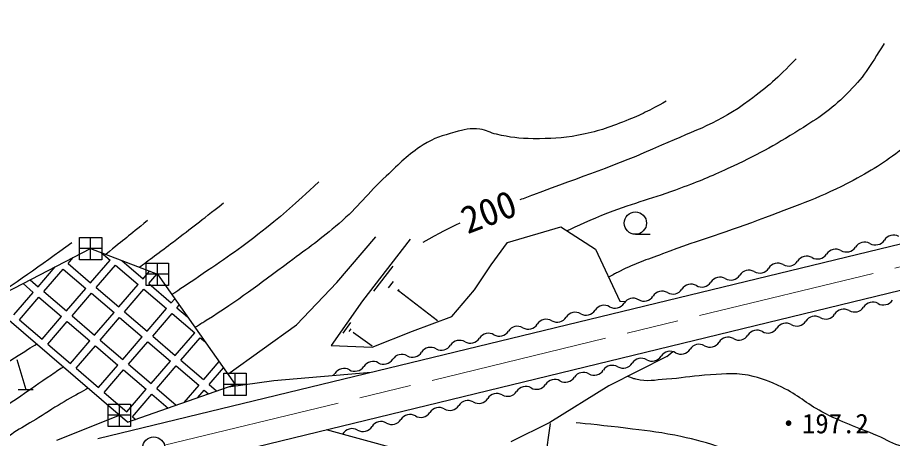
# Model space of a CAD drawing. Units: millimetres on the paper. Extents: x 40 to 680, y 20 to 380.
# Drawn here: x 162.9 to 221.7, y 302.1 to 330.4 of the extents above; entities that cross this region are included whole.
import ezdxf
from ezdxf.enums import TextEntityAlignment as Align

# ---------------------------------------------------------------- set-up
doc = ezdxf.new("R2010")
doc.units = ezdxf.units.MM
doc.linetypes.add('CHAIN', pattern=[18.5, 12, -1.5, 3.5, -1.5])
for name, color, linetype, lineweight in [('M-BGD', 7, 'Continuous', 25), ('M-BMK', 2, 'CHAIN', 13), ('M-BMK-ROW', 30, 'Continuous', 25), ('M-BMK-SRVR', 3, 'Continuous', 25)]:
    doc.layers.add(name, color=color, linetype=linetype, lineweight=lineweight)
doc.styles.add('ＭＳ ゴシック', font='')
doc.styles.get('ＭＳ ゴシック').set_extended_font_data('MS Gothic')

msp = doc.modelspace()

# ---------------------------------------------------------------- linework, layer by layer
at = {"layer": 'M-BGD'}
for p, q in [((168.346, 302.075), (272.802, 327.439)), ((269.629, 323.548), (172.461, 299.918)), ((195.877, 315.265), (199.462, 316.318)), ((199.462, 316.318), (201.773, 314.796)), ((204.463, 315.81), (205.463, 315.81)), ((184.391, 312.563), (187.02, 315.64)), ((189.336, 315.468), (186.125, 311.33)), ((194.772, 313.761), (195.877, 315.265)), ((201.773, 314.796), (203.41, 311.316)), ((166.333, 313.85), (166.666, 314.238)), ((167.85, 312.547), (169.153, 314.064)), ((168.557, 314.576), (169.153, 314.064)), ((169.951, 314.038), (171.376, 312.815)), ((164.325, 312.279), (165.477, 313.621)), ((164.704, 311.953), (166.007, 313.471)), ((166.007, 313.471), (167.525, 312.168)), ((166.333, 313.85), (167.85, 312.547)), ((168.23, 312.221), (169.533, 313.739)), ((169.533, 313.739), (171.05, 312.436)), ((186.881, 311.978), (188.183, 313.655)), ((193.647, 312.078), (194.772, 313.761)), ((171.376, 312.815), (171.81, 313.321)), ((171.755, 312.489), (172.305, 313.13)), ((163.307, 312.494), (163.999, 311.9)), ((163.785, 312.743), (164.325, 312.279)), ((169.747, 310.918), (171.05, 312.436)), ((171.755, 312.489), (173.273, 311.187)), ((181.679, 309.715), (184.391, 312.563)), ((187.872, 312.217), (188.198, 312.636)), ((162.697, 310.382), (163.999, 311.9)), ((164.704, 311.953), (166.222, 310.65)), ((166.222, 310.65), (167.525, 312.168)), ((166.601, 310.325), (167.904, 311.842)), ((167.904, 311.842), (169.422, 310.539)), ((168.23, 312.221), (169.747, 310.918)), ((170.127, 310.593), (171.429, 312.11)), ((171.429, 312.11), (172.947, 310.807)), ((188.497, 311.983), (188.579, 312.088)), ((188.538, 312.036), (191.154, 310.005)), ((192.13, 310.29), (193.647, 312.078)), ((163.076, 310.056), (164.379, 311.574)), ((164.379, 311.574), (165.896, 310.271)), ((173.273, 311.187), (173.507, 311.459)), ((186.125, 311.33), (184.012, 308.338)), ((203.41, 311.316), (203.783, 311.278)), ((168.119, 309.022), (169.422, 310.539)), ((170.127, 310.593), (171.644, 309.29)), ((171.644, 309.29), (172.947, 310.807)), ((173.652, 310.861), (173.804, 311.037)), ((173.652, 310.861), (174.35, 310.261)), ((163.076, 310.056), (164.593, 308.754)), ((164.593, 308.754), (165.896, 310.271)), ((164.973, 308.428), (166.275, 309.945)), ((166.275, 309.945), (167.793, 308.642)), ((166.601, 310.325), (168.119, 309.022)), ((168.498, 308.696), (169.801, 310.213)), ((169.801, 310.213), (171.318, 308.91)), ((172.023, 308.964), (173.326, 310.481)), ((173.326, 310.481), (174.844, 309.179)), ((189.474, 309.282), (192.13, 310.29)), ((177.067, 306.402), (181.679, 309.715)), ((184.829, 309.149), (185.338, 309.869)), ((185.236, 309.266), (185.363, 309.446)), ((170.015, 307.393), (171.318, 308.91)), ((172.023, 308.964), (173.541, 307.661)), ((173.541, 307.661), (174.844, 309.179)), ((173.92, 307.335), (175.223, 308.853)), ((175.223, 308.853), (175.524, 308.594)), ((185.499, 309.181), (185.531, 309.226)), ((185.515, 309.204), (186.776, 308.313)), ((186.761, 308.218), (189.474, 309.282)), ((164.973, 308.428), (166.49, 307.125)), ((166.49, 307.125), (167.793, 308.642)), ((166.869, 306.799), (168.172, 308.317)), ((168.172, 308.317), (169.69, 307.014)), ((168.498, 308.696), (170.015, 307.393)), ((170.395, 307.067), (171.698, 308.585)), ((171.698, 308.585), (173.215, 307.282)), ((184.012, 308.338), (186.761, 308.218)), ((206.576, 307.589), (202.672, 305.615)), ((206.576, 307.589), (206.969, 307.921)), ((162.892, 307.381), (163.492, 305.381)), ((168.387, 305.496), (169.69, 307.014)), ((170.395, 307.067), (171.912, 305.764)), ((171.912, 305.764), (173.215, 307.282)), ((173.92, 307.335), (175.437, 306.033)), ((176.476, 307.242), (175.437, 306.033)), ((166.869, 306.799), (168.387, 305.496)), ((168.766, 305.171), (170.069, 306.688)), ((170.069, 306.688), (171.586, 305.385)), ((172.291, 305.439), (173.594, 306.956)), ((173.594, 306.956), (175.112, 305.653)), ((175.817, 305.707), (176.773, 306.821)), ((180.172, 305.977), (186.713, 306.535)), ((177.108, 305.554), (180.172, 305.977)), ((162.992, 305.381), (163.992, 305.381)), ((170.283, 303.868), (171.586, 305.385)), ((170.337, 303.163), (177.554, 305.711)), ((172.291, 305.439), (173.6, 304.315)), ((175.112, 305.653), (174.121, 304.499)), ((175.066, 304.833), (175.491, 305.327)), ((175.491, 305.327), (175.775, 305.083)), ((175.817, 305.707), (176.319, 305.275)), ((202.672, 305.615), (198.721, 303.157)), ((168.766, 305.171), (170.283, 303.868)), ((170.663, 303.542), (171.966, 305.059)), ((171.966, 305.059), (173.056, 304.123)), ((165.576, 301.967), (169.783, 303.638)), ((170.663, 303.542), (170.881, 303.355)), ((198.721, 303.157), (196.083, 301.858)), ((198.419, 300.683), (198.761, 303.092)), ((197.397, 298.938), (183.706, 302.652))]:
    msp.add_line(p, q, dxfattribs=at)
msp.add_circle((204.463, 316.56), 0.75, dxfattribs=at)
for centre, start, end in [((219.861, 314.558), 60.04582, 147.25146), ((220.585, 315.814), 240.04582, 327.25146), ((221.804, 315.03), 60.04582, 147.25146), ((217.917, 314.086), 60.04582, 147.25146), ((218.641, 315.342), 240.04582, 327.25146), ((215.974, 313.614), 60.04582, 147.25146), ((216.698, 314.87), 240.04582, 327.25146), ((212.81, 313.926), 240.04582, 327.25146), ((214.03, 313.142), 60.04582, 147.25146), ((214.754, 314.398), 240.04582, 327.25146), ((210.143, 312.198), 60.04582, 147.25146), ((210.867, 313.455), 240.04582, 327.25146), ((212.086, 312.67), 60.04582, 147.25146), ((208.199, 311.726), 60.04582, 147.25146), ((208.923, 312.983), 240.04582, 327.25146), ((206.256, 311.254), 60.04582, 147.25146), ((206.98, 312.511), 240.04582, 327.25146), ((203.093, 311.567), 240.04582, 327.25146), ((204.312, 310.782), 60.04582, 147.25146), ((205.036, 312.039), 240.04582, 327.25146), ((220.408, 310.523), 60.0653, 147.27094), ((221.132, 311.779), 240.0653, 327.27094), ((200.425, 309.839), 60.04582, 147.25146), ((201.149, 311.095), 240.04582, 327.25146), ((202.369, 310.31), 60.04582, 147.25146), ((218.465, 310.05), 60.0653, 147.27094), ((219.189, 311.307), 240.0653, 327.27094), ((198.482, 309.367), 60.04582, 147.25146), ((199.206, 310.623), 240.04582, 327.25146), ((215.302, 310.362), 240.0653, 327.27094), ((216.522, 309.578), 60.0653, 147.27094), ((217.245, 310.834), 240.0653, 327.27094), ((196.538, 308.895), 60.04582, 147.25146), ((197.262, 310.151), 240.04582, 327.25146), ((212.635, 308.633), 60.0653, 147.27094), ((213.359, 309.889), 240.0653, 327.27094), ((214.578, 309.105), 60.0653, 147.27094), ((193.375, 309.207), 240.04582, 327.25146), ((194.595, 308.423), 60.04582, 147.25146), ((195.319, 309.679), 240.04582, 327.25146), ((210.692, 308.16), 60.0653, 147.27094), ((211.415, 309.417), 240.0653, 327.27094), ((190.708, 307.479), 60.04582, 147.25146), ((191.432, 308.735), 240.04582, 327.25146), ((192.651, 307.951), 60.04582, 147.25146), ((208.748, 307.687), 60.0653, 147.27094), ((209.472, 308.944), 240.0653, 327.27094), ((188.764, 307.007), 60.04582, 147.25146), ((189.488, 308.263), 240.04582, 327.25146), ((205.585, 307.999), 240.0653, 327.27094), ((206.805, 307.215), 60.0653, 147.27094), ((207.528, 308.471), 240.0653, 327.27094), ((186.821, 306.535), 60.04582, 147.25146), ((187.545, 307.791), 240.04582, 327.25146), ((202.918, 306.27), 60.0653, 147.27094), ((203.642, 307.526), 240.0653, 327.27094), ((204.862, 306.742), 60.0653, 147.27094), ((183.658, 306.847), 312.86506, 327.25146), ((184.877, 306.063), 60.04582, 147.25146), ((185.601, 307.319), 240.04582, 327.25146), ((200.975, 305.797), 60.0653, 147.27094), ((201.698, 307.054), 240.0653, 327.27094), ((199.031, 305.324), 60.0653, 147.27094), ((199.755, 306.581), 240.0653, 327.27094), ((195.868, 305.636), 240.0653, 327.27094), ((197.088, 304.852), 60.0653, 147.27094), ((197.812, 306.108), 240.0653, 327.27094), ((193.201, 303.907), 60.0653, 147.27094), ((193.925, 305.163), 240.0653, 327.27094), ((195.145, 304.379), 60.0653, 147.27094), ((191.258, 303.434), 60.0653, 147.27094), ((191.982, 304.691), 240.0653, 327.27094), ((189.315, 302.961), 60.0653, 147.27094), ((190.038, 304.218), 240.0653, 327.27094), ((186.151, 303.273), 240.0653, 327.27094), ((187.371, 302.489), 60.0653, 147.27094), ((188.095, 303.745), 240.0653, 327.27094), ((185.428, 302.016), 60.0653, 151.81523)]:
    msp.add_arc(centre, 0.725, start, end, dxfattribs=at)
for points, knots in [([(228.373, 330.385), (228.353, 329.33), (228.311, 328.908), (228.058, 328.004), (227.729, 326.826), (227.34, 326.203), (226.588, 325.238), (225.325, 323.62), (224.324, 322.95), (222.667, 321.737), (221.326, 320.756), (220.565, 320.201), (219.095, 319.427), (216.889, 318.263), (215.541, 317.836), (213.214, 316.941), (210.533, 315.91), (208.965, 315.512), (206.281, 314.49), (205.164, 314.064), (204.512, 313.877), (203.446, 313.335), (203.135, 313.177), (203.19, 313.205), (202.652, 312.928)], [0, 0, 0, 0, 1, 1, 1, 2, 2, 2, 3, 3, 3, 4, 4, 4, 5, 5, 5, 6, 6, 6, 7, 7, 7, 8, 8, 8, 8]), ([(221.172, 328.644), (220.177, 327.008), (219.817, 326.382), (218.631, 325.207), (217.546, 324.132), (216.81, 323.655), (215.516, 322.844), (213.698, 321.704), (212.63, 321.132), (210.683, 320.23), (209.46, 319.664), (208.76, 319.375), (207.497, 318.906), (205.598, 318.2), (204.484, 317.946), (202.592, 317.223), (201.514, 316.811), (200.433, 316.299), (199.885, 316.039)], [0, 0, 0, 0, 1, 1, 1, 2, 2, 2, 3, 3, 3, 4, 4, 4, 5, 5, 5, 6, 6, 6, 6]), ([(215.265, 327.6), (213.945, 326.227), (213.431, 325.79), (212.112, 324.807), (210.035, 323.26), (208.576, 322.841), (206.21, 321.789), (202.917, 320.324), (200.976, 319.734), (197.606, 318.455), (197.281, 318.332), (196.982, 318.224), (196.7, 318.125)], [0, 0, 0, 0, 1, 1, 1, 2, 2, 2, 3, 3, 3, 4, 4, 4, 4]), ([(206.534, 324.749), (205.303, 324.081), (204.915, 323.879), (203.824, 323.443), (202.612, 322.959), (201.911, 322.708), (200.63, 322.462), (199.462, 322.238), (198.784, 322.232), (197.595, 322.234), (196.626, 322.235), (196.079, 322.326), (195.131, 322.53), (194.685, 322.627), (194.467, 322.823), (194.013, 322.873), (193.353, 322.944), (192.964, 322.849), (192.325, 322.667), (191.467, 322.423), (190.954, 322.304), (190.203, 321.823), (189.133, 321.137), (188.648, 320.589), (187.717, 319.724), (186.429, 318.528), (185.879, 317.676), (184.545, 316.53), (183.288, 315.45), (182.523, 314.917), (181.192, 313.929), (179.055, 312.345), (177.873, 311.428), (175.625, 310.005), (175.329, 309.818), (175.389, 309.855), (174.863, 309.533)], [0, 0, 0, 0, 1, 1, 1, 2, 2, 2, 3, 3, 3, 4, 4, 4, 5, 5, 5, 6, 6, 6, 7, 7, 7, 8, 8, 8, 9, 9, 9, 10, 10, 10, 11, 11, 11, 12, 12, 12, 12]), ([(183.177, 319.343), (181.438, 317.716), (180.93, 317.246), (179.39, 316.019), (177.778, 314.735), (176.798, 314.116), (175.099, 312.948), (174.404, 312.47), (173.828, 312.092), (173.304, 311.748)], [0, 0, 0, 0, 1, 1, 1, 2, 2, 2, 3, 3, 3, 3]), ([(171.117, 313.589), (171.687, 314.009), (172.524, 314.626), (173.416, 315.304), (174.741, 316.31), (175.158, 316.639), (176.782, 317.913)], [0, 0, 0, 0, 1, 1, 1, 2, 2, 2, 2]), ([(153.015, 306.482), (154.502, 307.085), (154.986, 307.268), (156.152, 307.955), (157.19, 308.566), (157.688, 309.036), (158.681, 309.716), (159.555, 310.314), (160.22, 310.769), (160.915, 311.253), (162.695, 312.493), (164.405, 313.646), (166.588, 315.254)], [0, 0, 0, 0, 1, 1, 1, 2, 2, 2, 3, 3, 3, 4, 4, 4, 4]), ([(111.359, 282.993), (112.64, 283.27), (113.049, 283.382), (114.094, 283.75), (115.523, 284.252), (116.273, 284.68), (117.586, 285.433), (118.796, 286.127), (119.369, 286.681), (120.531, 287.452), (121.572, 288.143), (122.191, 288.475), (123.224, 289.177), (124.276, 289.893), (124.823, 290.354), (125.874, 291.071), (127.629, 292.267), (128.611, 292.942), (130.418, 294.058), (131.572, 294.77), (132.213, 295.18), (133.405, 295.825), (134.879, 296.622), (135.695, 297.097), (137.234, 297.76), (138.619, 298.357), (139.42, 298.633), (140.852, 299.106), (142.398, 299.617), (143.269, 299.894), (144.849, 300.284), (146.298, 300.642), (147.137, 300.719), (148.594, 301.042), (150.029, 301.36), (150.854, 301.474), (152.254, 301.925), (153.75, 302.407), (154.591, 302.698), (155.998, 303.398), (157.886, 304.336), (158.838, 305.059), (160.626, 306.175), (162.028, 307.049), (163.671, 308.091), (164.204, 308.429)], [0, 0, 0, 0, 1, 1, 1, 2, 2, 2, 3, 3, 3, 4, 4, 4, 5, 5, 5, 6, 6, 6, 7, 7, 7, 8, 8, 8, 9, 9, 9, 10, 10, 10, 11, 11, 11, 12, 12, 12, 13, 13, 13, 14, 14, 14, 15, 15, 15, 15]), ([(255.562, 305.284), (253.715, 305.739), (253.182, 305.846), (251.642, 306.134), (249.184, 306.592), (247.775, 306.659), (245.29, 306.936), (243.743, 307.109), (242.878, 307.237), (241.323, 307.314), (240.07, 307.377), (239.364, 307.432), (238.111, 307.362), (236.845, 307.291), (236.133, 307.185), (234.9, 306.889), (233.856, 306.638), (233.298, 306.394), (232.302, 305.992), (231.201, 305.547), (230.599, 305.25), (229.563, 304.67), (228.751, 304.214), (228.382, 303.82), (227.58, 303.347), (226.534, 302.732), (225.994, 302.258), (224.84, 301.883), (223.937, 301.59), (223.369, 301.401), (222.432, 301.552), (221.721, 301.667), (221.394, 301.98), (220.731, 302.261), (219.271, 302.881), (218.403, 303.125), (217, 303.867), (215.91, 304.443), (215.423, 304.99), (214.308, 305.52), (213.46, 305.923), (212.964, 306.144), (212.042, 306.323), (210.919, 306.54), (210.256, 306.382), (209.113, 306.323), (208.109, 306.27), (207.556, 306.113), (206.552, 306.059), (205.753, 306.015), (205.276, 305.851), (204.503, 306.059), (204.277, 306.119), (204.412, 306.066), (203.937, 306.255)], [0, 0, 0, 0, 1, 1, 1, 2, 2, 2, 3, 3, 3, 4, 4, 4, 5, 5, 5, 6, 6, 6, 7, 7, 7, 8, 8, 8, 9, 9, 9, 10, 10, 10, 11, 11, 11, 12, 12, 12, 13, 13, 13, 14, 14, 14, 15, 15, 15, 16, 16, 16, 17, 17, 17, 18, 18, 18, 18]), ([(166.01, 306.885), (165.811, 306.749), (165.524, 306.554), (165.212, 306.343), (163.603, 305.256), (162.743, 304.583), (161.089, 303.566), (158.311, 301.858), (156.74, 300.917), (153.853, 299.401), (151.952, 298.403), (150.902, 297.788), (148.888, 297.045), (147.803, 296.645), (147.152, 296.553), (146.027, 296.288), (144.49, 295.925), (143.604, 295.832), (142.072, 295.446), (140.317, 295.004), (139.287, 294.873), (137.613, 294.184), (135.832, 293.451), (134.893, 292.894), (133.237, 291.912), (131.069, 290.626), (129.948, 289.755), (127.894, 288.294), (126.145, 287.05), (125.239, 286.253), (123.518, 284.97), (121.342, 283.348), (120.292, 282.172), (117.923, 280.847), (116.849, 280.246), (116.19, 280.005), (115.02, 279.627), (113.914, 279.269), (113.237, 279.208), (112.075, 279.206), (111.391, 279.205), (110.958, 279.188), (110.35, 279.501), (109.882, 279.741), (109.682, 279.922), (109.298, 280.342)], [0, 0, 0, 0, 1, 1, 1, 2, 2, 2, 3, 3, 3, 4, 4, 4, 5, 5, 5, 6, 6, 6, 7, 7, 7, 8, 8, 8, 9, 9, 9, 10, 10, 10, 11, 11, 11, 12, 12, 12, 13, 13, 13, 14, 14, 14, 15, 15, 15, 15]), ([(167.672, 305.451), (166.921, 305.036), (165.753, 304.391), (164.583, 303.617), (163.422, 302.851), (162.603, 302.606), (161.659, 301.585), (161.15, 301.034), (160.941, 300.788), (160.487, 300.063)], [0, 0, 0, 0, 1, 1, 1, 2, 2, 2, 3, 3, 3, 3]), ([(218.023, 296.815), (216.692, 297.699), (216.346, 297.928), (215.258, 298.621), (214.055, 299.386), (213.407, 299.86), (212.154, 300.54), (211.334, 300.984), (210.857, 301.208), (209.981, 301.527), (208.888, 301.926), (208.243, 302.062), (207.103, 302.289), (205.825, 302.544), (205.094, 302.604), (203.801, 302.769), (202.509, 302.933), (201.107, 303.064), (200.485, 303.122)], [0, 0, 0, 0, 1, 1, 1, 2, 2, 2, 3, 3, 3, 4, 4, 4, 5, 5, 5, 6, 6, 6, 6])]:
    msp.add_open_spline(points, degree=3, knots=knots, dxfattribs=at)
for points in [[(171.683, 316.729), (170.273, 315.594), (170.273, 315.594), (168.863, 314.458)], [(192.669, 316.557), (191.866, 316.183), (191.344, 315.905), (190.173, 315.257)]]:
    msp.add_open_spline(points, degree=3, dxfattribs=at)
at = {"layer": 'M-BMK'}
msp.add_line((172.82, 301.617), (268.539, 324.86), dxfattribs=at)
at = {"layer": 'M-BMK-ROW'}
for p, q in [((167.097, 314.1), (167.097, 315.6)), ((167.097, 315.6), (168.597, 315.6)), ((167.847, 314.1), (167.847, 315.6)), ((168.597, 315.6), (168.597, 314.1)), ((160.915, 311.253), (167.847, 314.85)), ((168.597, 314.85), (167.097, 314.85)), ((167.847, 314.85), (172.34, 313.117)), ((168.597, 314.1), (167.097, 314.1)), ((171.59, 312.367), (171.59, 313.867)), ((171.59, 313.867), (173.09, 313.867)), ((172.34, 312.367), (172.34, 313.867)), ((173.09, 313.867), (173.09, 312.367)), ((173.09, 313.117), (171.59, 313.117)), ((172.34, 313.117), (177.554, 305.711)), ((173.09, 312.367), (171.59, 312.367)), ((170.337, 303.163), (160.915, 311.253)), ((176.804, 304.961), (176.804, 306.461)), ((176.804, 306.461), (178.304, 306.461)), ((177.554, 304.961), (177.554, 306.461)), ((178.304, 306.461), (178.304, 304.961)), ((178.304, 305.711), (176.804, 305.711)), ((178.304, 304.961), (176.804, 304.961)), ((169.033, 302.888), (169.033, 304.388)), ((169.033, 304.388), (170.533, 304.388)), ((169.783, 302.888), (169.783, 304.388)), ((170.533, 304.388), (170.533, 302.888)), ((170.533, 303.638), (169.033, 303.638)), ((170.533, 302.888), (169.033, 302.888))]:
    msp.add_line(p, q, dxfattribs=at)
at = {"layer": 'M-BMK-SRVR'}
msp.add_circle((172.091, 301.44), 0.75, dxfattribs=at)

# ---------------------------------------------------------------- texts
at = {"layer": 'M-BGD', "style": 'ＭＳ ゴシック'}
msp.add_text('200', height=1.833, rotation=20.844, dxfattribs=at).set_placement((194.597, 317.324), align=Align.MIDDLE_CENTER)
msp.add_text('・197.2', height=1.32, dxfattribs=at).set_placement((213.858, 303.083), align=Align.MIDDLE_LEFT)

doc.saveas('drawing.dxf')
